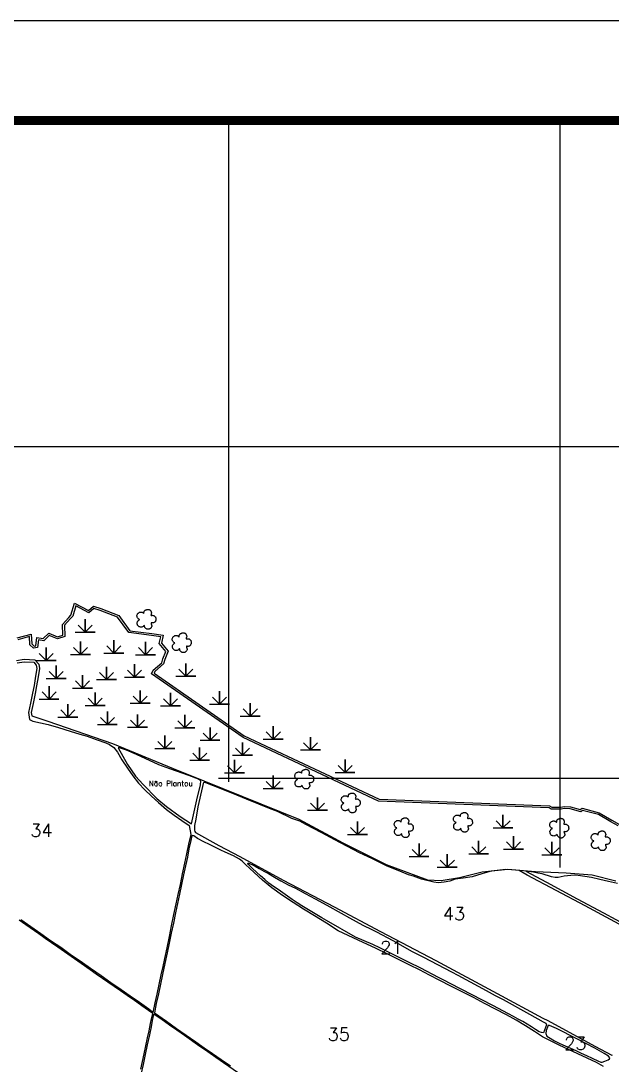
# Model space of a CAD drawing. Header units: millimetres. Extents: x 733975 to 738430, y 7821792 to 7824942.
# Drawn here: x 735187 to 736079, y 7823367 to 7824942 of the extents above; entities that cross this region are included whole.
import ezdxf
from ezdxf.enums import TextEntityAlignment as Align

# ---------------------------------------------------------------- set-up
doc = ezdxf.new("R2010")
doc.units = ezdxf.units.MM
doc.linetypes.add('CONTINUO', pattern=[0])
doc.linetypes.add('LIN0', pattern=[0])
for name, color, linetype in [('0114001021', 1, 'Continuous'), ('0114001021021', 5, 'Continuous'), ('0114001021023', 5, 'Continuous'), ('0114001021031', 5, 'Continuous'), ('0114001021032', 5, 'Continuous'), ('0114001021034', 5, 'Continuous'), ('0114001021035', 5, 'Continuous'), ('0114001021043', 5, 'Continuous'), ('0114001021044', 5, 'Continuous'), ("CURSOS_D'AGUA", 174, 'Continuous'), ('MALHA', 8, 'Continuous'), ('MARGEM', 5, 'Continuous'), ('MATO', 3, 'Continuous'), ('NÃO PLANTOU', 3, 'Continuous'), ('TEXTO', 7, 'Continuous')]:
    doc.layers.add(name, color=color, linetype=linetype)
doc.styles.add('Simplex', font='simplex.shx')

# ---------------------------------------------------------------- blocks, each defined once
blk = doc.blocks.new('Vegetação Brejo')
at = {"layer": 'MARGEM', "color": 54, "linetype": 'CONTINUO'}
for p, q in [((30072.8, 13774.9), (30060.7, 13787.2)), ((30060.7, 13787.2), (30072.8, 13774.9)), ((30072.8, 13774.9), (30072.8, 13797.3)), ((30072.8, 13797.3), (30072.8, 13774.9)), ((30072.8, 13774.9), (30085, 13787.2)), ((30085, 13787.2), (30072.8, 13774.9)), ((30055.5, 13774.9), (30072.8, 13774.9)), ((30072.8, 13774.9), (30090, 13774.9)), ((30090, 13774.9), (30072.8, 13774.9)), ((30072.8, 13774.9), (30072.8, 13774.9))]:
    blk.add_line(p, q, dxfattribs=at)

msp = doc.modelspace()

# ---------------------------------------------------------------- linework, layer by layer
at = {"layer": '0114001021', "ltscale": 80}
msp.add_lwpolyline([(735180.3, 7823977.7), (735191.7, 7823979.3), (735207.8, 7823978.7), (735213.6, 7823972.1), (735214.8, 7823965.3), (735213, 7823953), (735210.5, 7823939.3), (735208.1, 7823927.5), (735205.2, 7823912.5), (735202.2, 7823899), (735203.1, 7823893.8), (735227.4, 7823886.1), (735324.7, 7823852.2), (735416.6, 7823814.5), (735462.9, 7823796.2), (735605.9, 7823738.2), (735672.2, 7823702.7), (735737.6, 7823669.8), (735800.3, 7823647), (735820.7, 7823645.8), (735848.4, 7823650.5), (735882.8, 7823659), (735921.3, 7823662.7), (735963.3, 7823659.1), (736009.3, 7823657.2), (736048.4, 7823654.3), (736084.4, 7823645.3)], dxfattribs=at)
at = {"layer": '0114001021021', "flags": 128}
msp.add_lwpolyline([(735979.7, 7823428), (735975, 7823416.2), (735972.1, 7823416.5), (735968.4, 7823417.8), (735963.2, 7823421.3), (735957, 7823425.1), (735943.7, 7823433), (735936.9, 7823436.9), (735929.7, 7823440.8), (735922.2, 7823444.9), (735898.9, 7823457.4), (735850.7, 7823482.1), (735834.3, 7823490.3), (735825.6, 7823494.8), (735816.9, 7823499.4), (735790, 7823513.6), (735772.3, 7823522.3), (735744.5, 7823536), (735736.2, 7823540.1), (735728.1, 7823544.1), (735717.7, 7823549.2), (735704.8, 7823554.9), (735691.3, 7823560.3), (735647.8, 7823585.3), (735640.6, 7823589.5), (735618, 7823602.9), (735610.7, 7823607.4), (735603.4, 7823612.2), (735596.1, 7823617.2), (735589, 7823622.3), (735581.9, 7823627.2), (735574.9, 7823632), (735567.9, 7823636.8), (735561, 7823641.7), (735554.7, 7823647.2), (735548.4, 7823652.7), (735542.3, 7823658.3), (735536.3, 7823663.9), (735530.4, 7823669.4), (735529.3, 7823670.5), (735529.1, 7823671), (735529.2, 7823671.4), (735529.7, 7823671.7), (735530, 7823671.7), (735531.4, 7823671.2), (735535.9, 7823669.3), (735539.9, 7823667.2), (735546.2, 7823663.7), (735553.4, 7823659.9), (735560.1, 7823656.1), (735569.2, 7823650.8), (735578.9, 7823645.4), (735590.1, 7823639.4), (735600.8, 7823634), (735615.4, 7823626.2), (735630.7, 7823618.1), (735648.3, 7823608.4), (735670, 7823596.6), (735682.5, 7823589.5), (735702.4, 7823578.6), (735716.3, 7823572), (735723, 7823568.3), (735747.6, 7823555.2), (735777.2, 7823538.8), (735794, 7823530.2), (735836.2, 7823508.1), (735845.8, 7823502.8), (735876.5, 7823486.3), (735888.6, 7823479.9), (735902.4, 7823472.5), (735914.5, 7823466.2), (735954.1, 7823444.4), (735974.6, 7823432.6), (735978.6, 7823430.4), (735979.7, 7823428)], dxfattribs=at)
at = {"layer": '0114001021023', "flags": 128}
msp.add_lwpolyline([(735982, 7823427), (735979.4, 7823419.7), (735978.9, 7823415.1), (735980.2, 7823410.9), (735985.1, 7823407.9), (735991.8, 7823404.1), (735999.6, 7823400.1), (736015.8, 7823392.9), (736023.8, 7823389.3), (736031.9, 7823385.5), (736040.2, 7823381.7), (736048.7, 7823377.8), (736057.3, 7823373.8), (736061.4, 7823371.9), (736063.5, 7823371.8), (736067.7, 7823373.2), (736072.6, 7823375.5), (736074.6, 7823377.1), (736075, 7823378.6), (736073.4, 7823380.9), (736066.9, 7823385), (736052.4, 7823392.8), (736025.6, 7823406.8), (735994.8, 7823422.4), (735984.3, 7823427.3)], close=True, dxfattribs=at)
at = {"layer": '0114001021031', "flags": 128}
msp.add_lwpolyline([(735367.8, 7823361.2), (735370.3, 7823372.8), (735372.8, 7823384.5), (735375.3, 7823396.4), (735377.7, 7823408.3), (735380, 7823419.2), (735382.3, 7823430), (735383.8, 7823437.3), (735384.8, 7823441.2), (735385.7, 7823445.3), (735379.1, 7823449.9), (735369, 7823456.9), (735358.1, 7823464.6), (735347.2, 7823472.2), (735337, 7823479.3), (735318, 7823492.4), (735300.5, 7823504.7), (735291.4, 7823511), (735272.7, 7823524.1), (735262.6, 7823531.1), (735242.5, 7823545), (735223.3, 7823558.3), (735213.6, 7823565.1), (735194, 7823578.8), (735184.1, 7823585.7)], dxfattribs=at)
at = {"layer": '0114001021032', "flags": 128}
msp.add_lwpolyline([(735515.1, 7823355.2), (735492.4, 7823370.9), (735480.8, 7823379), (735468.9, 7823387.2), (735456.9, 7823395.5), (735433.5, 7823411.8), (735421.8, 7823419.9), (735410.8, 7823427.7), (735399.7, 7823435.5), (735389.1, 7823442.9), (735387.2, 7823444.3), (735387, 7823443.6), (735385, 7823434.5), (735383, 7823425.3), (735380.5, 7823413.2), (735377.4, 7823398.2), (735374.3, 7823383.2), (735371.1, 7823368.1), (735367.9, 7823353)], dxfattribs=at)
at = {"layer": '0114001021034'}
msp.add_lwpolyline([(735181, 7823973.7), (735191.9, 7823975.2), (735206, 7823974.7), (735209.8, 7823970.4), (735210.7, 7823965.3), (735209, 7823953.6), (735206.6, 7823940), (735204.1, 7823928.3), (735201.3, 7823913.3), (735198.1, 7823899.1), (735199.9, 7823888.7), (735204.6, 7823886.2), (735227.8, 7823881), (735243.6, 7823876.2), (735261.1, 7823870.7), (735275.4, 7823866.5), (735286.6, 7823863.2), (735300.3, 7823858.5), (735314.8, 7823853.5), (735320.4, 7823850.8), (735326.7, 7823846.4), (735332.5, 7823839.4), (735339.2, 7823827.7), (735347.5, 7823814.9), (735355.4, 7823803.4), (735364.3, 7823792.4), (735373.7, 7823782.2), (735383.6, 7823772.9), (735394.1, 7823763.4), (735406.5, 7823752.9), (735417.9, 7823744.2), (735429.3, 7823736.2), (735440.5, 7823728.5), (735443.1, 7823715), (735439.7, 7823700.3), (735436.5, 7823685.9), (735433.6, 7823671.7), (735430.2, 7823655.8), (735426.8, 7823639.8), (735423.7, 7823624.4), (735420.6, 7823610.4), (735417.1, 7823594.6), (735413.6, 7823577.6), (735410.3, 7823561.3), (735406.7, 7823544.4), (735403.4, 7823528.1), (735400.8, 7823515.9), (735398, 7823503.4), (735394.7, 7823489), (735391.8, 7823474.4), (735388.8, 7823461.5), (735385.6, 7823446.7), (735385.6, 7823446.7), (735379.5, 7823451.8), (735365.7, 7823461.6), (735351.7, 7823471.2), (735337.8, 7823481.1), (735322.3, 7823491.6), (735307.7, 7823502), (735291.9, 7823513), (735276.2, 7823524), (735261.3, 7823534.4), (735246.8, 7823544.5), (735231.5, 7823555), (735216.6, 7823565.4), (735201.8, 7823575.8), (735186.4, 7823586.5)], dxfattribs=at)
at = {"layer": '0114001021035'}
msp.add_lwpolyline([(736065.7, 7823365.5), (736055.3, 7823371.2), (736026.8, 7823384.3), (736012.6, 7823390.8), (735998.9, 7823397.3), (735973.6, 7823409.8), (735961.8, 7823418.3), (735948.2, 7823426.7), (735933.9, 7823435), (735919.5, 7823443), (735885.9, 7823460.5), (735869.5, 7823469.3), (735852.5, 7823477.8), (735835.5, 7823486.5), (735818.6, 7823495.1), (735803, 7823503.2), (735788.2, 7823510.9), (735773.6, 7823518.2), (735757.4, 7823526.2), (735740.1, 7823534.8), (735721.8, 7823543.7), (735703, 7823552.4), (735665.5, 7823570), (735647.6, 7823581.4), (735629.8, 7823592.6), (735613.3, 7823602.5), (735597.5, 7823612.5), (735581.4, 7823623.2), (735565.2, 7823634.9), (735551.4, 7823646.2), (735538.6, 7823657.8), (735525.7, 7823669.9), (735520.7, 7823674.7), (735516.4, 7823677.9), (735507.7, 7823682.9), (735494.8, 7823688.5), (735488.5, 7823691.5), (735471.4, 7823700), (735462.5, 7823704.1), (735453.2, 7823709.1), (735447.6, 7823713), (735445.8, 7823713.6), (735444.5, 7823713.3), (735442.9, 7823706.2), (735440.3, 7823693.7), (735437.9, 7823681.1), (735434.9, 7823667.9), (735432, 7823654.2), (735428.9, 7823639.8), (735425.9, 7823625.1), (735423, 7823610.9), (735420, 7823596.8), (735416.8, 7823581.6), (735413.6, 7823566.4), (735410.6, 7823551.4), (735407.4, 7823536.9), (735404, 7823520.5), (735400.2, 7823503.8), (735397.2, 7823489.3), (735394.3, 7823474.8), (735391, 7823460.1), (735388.1, 7823446.2), (735406.2, 7823433.6), (735421.7, 7823422.5), (735436.3, 7823412.5), (735450.5, 7823402.6), (735463.2, 7823393.7), (735475.8, 7823385), (735488.7, 7823375.9), (735502.7, 7823366.3)], dxfattribs=at)
at = {"layer": '0114001021043'}
msp.add_lwpolyline([(736108, 7823569.7), (736037.9, 7823607.4), (735950.5, 7823654), (735938.3, 7823660.8), (735926.8, 7823662), (735918.4, 7823662.1), (735896.1, 7823659.8), (735882, 7823655.8), (735867.6, 7823651.4), (735853.9, 7823649.3), (735841.7, 7823647.7), (735833.7, 7823644.9), (735825.4, 7823643.2), (735816.4, 7823642.4), (735809.6, 7823643.4), (735791.3, 7823647.6), (735778.9, 7823652.2), (735771.6, 7823654.5), (735762, 7823658.4), (735738.1, 7823667.9), (735717.1, 7823678.2), (735697.3, 7823687.5), (735660.1, 7823707.1), (735640.5, 7823717.6), (735616.5, 7823730.3), (735607.4, 7823735.1), (735595.5, 7823739.2), (735573.6, 7823749.6), (735561.6, 7823754.3), (735527.1, 7823768.2), (735506.3, 7823776.8), (735477.3, 7823788.3), (735465.9, 7823793.1), (735464.1, 7823793.6), (735463, 7823793.7), (735462.3, 7823793.2), (735461.7, 7823791.8), (735460.8, 7823787.6), (735453.9, 7823757), (735450.4, 7823738.4), (735448.5, 7823728.5), (735448.6, 7823723.5), (735448.6, 7823721.6), (735449.1, 7823719.6), (735450.2, 7823717.9), (735485.4, 7823698.7), (735517.2, 7823681.9), (735582.2, 7823646.5), (735659.1, 7823606.2), (735729.4, 7823568.8), (735812.6, 7823524.9), (735905.1, 7823475.5), (735974.1, 7823438.3), (735981.6, 7823434.5), (736052.8, 7823395.9), (736078, 7823382.5), (736079.1, 7823382.8)], dxfattribs=at)
at = {"layer": '0114001021044'}
msp.add_lwpolyline([(736086.8, 7823641.1), (736073.4, 7823644), (736060.1, 7823647.2), (736047.7, 7823650.4), (736037.7, 7823652), (736027.6, 7823653.5), (736022.4, 7823653.8), (736016.6, 7823653.5), (736006.5, 7823652.1), (735997.5, 7823650.4), (735992.6, 7823650.5), (735987.3, 7823651.3), (735972.9, 7823655.6), (735966.6, 7823657), (735960, 7823658.3), (735952.2, 7823659.4), (735948.5, 7823659.6), (735979.5, 7823643), (736026.1, 7823618.1), (736065.5, 7823596.8), (736121.7, 7823566.6)], dxfattribs=at)
at = {"layer": "CURSOS_D'AGUA", "color": 174, "linetype": 'Continuous'}
for points in [[(735181, 7824011.5), (735202.4, 7824017.4), (735203, 7824002.5), (735206.6, 7823999.1), (735209.3, 7823999.6), (735210.7, 7824011.9), (735220.3, 7824010.5), (735228.8, 7824018.5), (735241.9, 7824013.1), (735250, 7824015.8), (735249.3, 7824031.6), (735258.9, 7824042.5), (735262.3, 7824045.7), (735267.7, 7824064.1), (735288.8, 7824052.9), (735296.3, 7824059.3), (735307.3, 7824055.8), (735334.3, 7824045.1), (735351.1, 7824022.3), (735384.4, 7824018.3), (735401.3, 7824015.4), (735398.6, 7824003.7), (735409, 7823991.5), (735403.9, 7823978.9), (735402.1, 7823972.3), (735388.7, 7823961), (735387.6, 7823958.5), (735523.6, 7823864.1), (735727.1, 7823768.3), (735984.3, 7823758.2), (735987.6, 7823756.3), (736001.3, 7823756.3), (736006.2, 7823757.3), (736015.7, 7823757), (736030.6, 7823752.8), (736033.3, 7823754.8), (736059.1, 7823747.9), (736078.2, 7823736.6), (736089.9, 7823730.3)], [(736087.7, 7823728), (736076.7, 7823734), (736057.9, 7823745.1), (736034, 7823751.5), (736031.2, 7823749.5), (736015.2, 7823754), (736006.4, 7823754.3), (736001.6, 7823753.3), (735986.8, 7823753.3), (735983.5, 7823755.2), (735726.3, 7823765.3), (735522.1, 7823861.5), (735383.8, 7823957.5), (735386.2, 7823962.9), (735399.4, 7823974), (735401, 7823979.8), (735405.6, 7823990.9), (735395.3, 7824002.9), (735397.6, 7824013), (735384, 7824015.3), (735349.4, 7824019.5), (735332.4, 7824042.6), (735306.3, 7824053), (735297, 7824055.9), (735289.2, 7824049.2), (735269.5, 7824059.7), (735264.9, 7824044.1), (735261, 7824040.4), (735252.3, 7824030.5), (735253.1, 7824013.6), (735241.7, 7824009.9), (735229.5, 7824014.9), (735221.2, 7824007.3), (735213.3, 7824008.5), (735212, 7823997), (735205.6, 7823995.9), (735200, 7824001.2), (735199.5, 7824013.5), (735182.3, 7824008.7)]]:
    msp.add_lwpolyline(points, dxfattribs=at)
at = {"layer": 'MALHA', "color": 8}
for points in [[(735500, 7824791.8), (735500, 7823794.3)], [(736000, 7824791.8), (736000, 7823665.3)], [(734858.7, 7824300), (737572.6, 7824300)], [(735484.8, 7823800), (738249.7, 7823800)]]:
    msp.add_lwpolyline(points, dxfattribs=at)
at = {"layer": 'MARGEM', "color": 174, "linetype": 'LIN0', "flags": 128}
msp.add_lwpolyline([(738429.7, 7824941.8), (733974.7, 7824941.8), (733974.7, 7821791.8), (738429.7, 7821791.8)], close=True, dxfattribs=at)
at = {"layer": 'MARGEM', "color": 174, "linetype": 'LIN0', "const_width": 13.6, "flags": 128}
msp.add_lwpolyline([(738279.7, 7824791.8), (734124.7, 7824791.8), (734124.7, 7821941.8), (738279.7, 7821941.8)], close=True, dxfattribs=at)
at = {"layer": 'MATO', "color": 94, "linetype": 'CONTINUO'}
for points in [[(735372.8, 7824030.4, 0), (735372, 7824029.7, 0), (735371.2, 7824028.9, 0), (735370.2, 7824028.2, 0), (735369.1, 7824027.9, 0), (735368, 7824027.8, 0), (735367, 7824027.8, 0), (735366.1, 7824028, 0), (735365.3, 7824028.3, 0), (735364.7, 7824028.7, 0), (735364, 7824029.2, 0), (735363.5, 7824029.8, 0), (735363, 7824030.3, 0), (735362.7, 7824030.9, 0), (735362.5, 7824031.5, 0), (735362.3, 7824032.2, 0), (735362.2, 7824033.1, 0), (735362.1, 7824034, 0), (735362.1, 7824034.9, 0), (735362.4, 7824035.6, 0), (735362.7, 7824036.2, 0), (735363, 7824036.7, 0), (735363.3, 7824037.1, 0), (735363.6, 7824037.5, 0), (735364, 7824037.9, 0), (735364.7, 7824038.4, 0), (735365.4, 7824038.8, 0), (735365.8, 7824039.2, 0), (735365.6, 7824039.4, 0), (735365.2, 7824039.5, 0), (735364.6, 7824039.6, 0), (735364.3, 7824039.8, 0), (735363.9, 7824040.1, 0), (735363.5, 7824040.6, 0), (735363, 7824041.2, 0), (735362.5, 7824041.9, 0), (735362.1, 7824042.7, 0), (735361.9, 7824043.6, 0), (735361.8, 7824044.4, 0), (735361.8, 7824045.3, 0), (735362.1, 7824046.3, 0), (735362.4, 7824047.2, 0), (735362.8, 7824048, 0), (735363.1, 7824048.4, 0), (735363.5, 7824048.7, 0), (735363.9, 7824049, 0), (735364.5, 7824049.4, 0), (735365.1, 7824049.8, 0), (735365.8, 7824050.2, 0), (735366.5, 7824050.3, 0), (735367.2, 7824050.4, 0), (735367.8, 7824050.4, 0), (735368.4, 7824050.4, 0), (735368.9, 7824050.3, 0), (735369.4, 7824050.2, 0), (735369.8, 7824050.1, 0), (735370.3, 7824049.9, 0), (735370.7, 7824049.6, 0), (735371.2, 7824049.1, 0), (735371.7, 7824048.6, 0), (735372.1, 7824048.4, 0), (735372.3, 7824049, 0), (735372.4, 7824049.9, 0), (735372.5, 7824050.7, 0), (735372.6, 7824051.1, 0), (735372.7, 7824051.4, 0), (735372.8, 7824051.7, 0), (735373.1, 7824052.1, 0), (735373.5, 7824052.6, 0), (735373.9, 7824053, 0), (735374.4, 7824053.2, 0), (735374.9, 7824053.4, 0), (735375.4, 7824053.6, 0), (735375.9, 7824053.8, 0), (735376.4, 7824054, 0), (735376.9, 7824054.2, 0), (735377.5, 7824054.3, 0), (735378.1, 7824054.4, 0), (735378.6, 7824054.4, 0), (735379.2, 7824054.4, 0), (735379.7, 7824054.3, 0), (735380.2, 7824054.2, 0), (735380.7, 7824054, 0), (735381.1, 7824053.8, 0), (735381.5, 7824053.5, 0), (735381.9, 7824053.2, 0), (735382.2, 7824052.8, 0), (735382.5, 7824052.4, 0), (735382.8, 7824051.9, 0), (735383.1, 7824051.4, 0), (735383.4, 7824050.8, 0), (735383.5, 7824050.2, 0), (735383.7, 7824049.6, 0), (735383.7, 7824048.9, 0), (735383.3, 7824047.7, 0), (735383, 7824046.5, 0), (735382.9, 7824045.6, 0), (735383.5, 7824045.4, 0), (735384.3, 7824045.5, 0), (735385.2, 7824045.6, 0), (735385.9, 7824045.5, 0), (735386.5, 7824045.4, 0), (735387.2, 7824045.2, 0), (735387.8, 7824044.7, 0), (735388.4, 7824044.2, 0), (735389, 7824043.7, 0), (735389.4, 7824043.5, 0), (735389.7, 7824043.1, 0), (735390, 7824042.6, 0), (735390.2, 7824041.1, 0), (735390.3, 7824039.5, 0), (735390.3, 7824038, 0), (735390, 7824037.1, 0), (735389.6, 7824036.5, 0), (735389.1, 7824036, 0), (735388.7, 7824035.4, 0), (735388.2, 7824035, 0), (735387.6, 7824034.6, 0), (735386.9, 7824034.3, 0), (735386.1, 7824034.1, 0), (735385.3, 7824034, 0), (735384.4, 7824034.2, 0), (735383.7, 7824034.3, 0), (735383.2, 7824034.1, 0), (735383.5, 7824032.9, 0), (735383.9, 7824031.4, 0), (735384.3, 7824029.9, 0), (735384.3, 7824029.1, 0), (735384.1, 7824028.5, 0), (735383.8, 7824028.1, 0), (735383.5, 7824027.4, 0), (735383.1, 7824026.9, 0), (735382.6, 7824026.3, 0), (735382.2, 7824025.9, 0), (735381.7, 7824025.5, 0), (735381.2, 7824025.2, 0), (735380.6, 7824025, 0), (735380, 7824024.9, 0), (735379.3, 7824024.8, 0), (735378.7, 7824024.8, 0), (735378, 7824024.8, 0), (735377.4, 7824024.9, 0), (735376.9, 7824024.9, 0), (735376.4, 7824025.1, 0), (735376, 7824025.3, 0), (735375.4, 7824025.8, 0), (735374.9, 7824026.3, 0), (735374.3, 7824026.9, 0), (735373.9, 7824027.4, 0), (735373.5, 7824027.8, 0), (735373.2, 7824028.4, 0), (735373.1, 7824029.2, 0), (735373, 7824029.9, 0), (735372.9, 7824030.6, 0)], [(735426, 7823995.1, 0), (735425.2, 7823994.4, 0), (735424.4, 7823993.6, 0), (735423.5, 7823992.9, 0), (735422.4, 7823992.6, 0), (735421.3, 7823992.5, 0), (735420.2, 7823992.6, 0), (735419.4, 7823992.7, 0), (735418.6, 7823993.1, 0), (735417.9, 7823993.5, 0), (735417.3, 7823993.9, 0), (735416.7, 7823994.5, 0), (735416.3, 7823995.1, 0), (735415.9, 7823995.6, 0), (735415.7, 7823996.2, 0), (735415.6, 7823996.9, 0), (735415.4, 7823997.8, 0), (735415.4, 7823998.8, 0), (735415.4, 7823999.7, 0), (735415.6, 7824000.3, 0), (735415.9, 7824000.9, 0), (735416.3, 7824001.4, 0), (735416.5, 7824001.8, 0), (735416.8, 7824002.3, 0), (735417.2, 7824002.7, 0), (735417.9, 7824003.1, 0), (735418.6, 7824003.6, 0), (735419.1, 7824003.9, 0), (735418.9, 7824004.1, 0), (735418.4, 7824004.2, 0), (735417.9, 7824004.3, 0), (735417.5, 7824004.5, 0), (735417.1, 7824004.9, 0), (735416.7, 7824005.3, 0), (735416.2, 7824005.9, 0), (735415.7, 7824006.6, 0), (735415.3, 7824007.5, 0), (735415.1, 7824008.3, 0), (735415, 7824009.2, 0), (735415.1, 7824010.1, 0), (735415.3, 7824011, 0), (735415.7, 7824012, 0), (735416.1, 7824012.8, 0), (735416.4, 7824013.2, 0), (735416.7, 7824013.5, 0), (735417.1, 7824013.7, 0), (735417.7, 7824014.1, 0), (735418.4, 7824014.5, 0), (735419, 7824014.9, 0), (735419.7, 7824015.1, 0), (735420.4, 7824015.1, 0), (735421, 7824015.2, 0), (735421.6, 7824015.1, 0), (735422.2, 7824015.1, 0), (735422.7, 7824014.9, 0), (735423.1, 7824014.8, 0), (735423.5, 7824014.6, 0), (735423.9, 7824014.3, 0), (735424.4, 7824013.8, 0), (735424.9, 7824013.3, 0), (735425.3, 7824013.1, 0), (735425.5, 7824013.7, 0), (735425.6, 7824014.6, 0), (735425.7, 7824015.5, 0), (735425.8, 7824015.9, 0), (735425.9, 7824016.2, 0), (735426.1, 7824016.4, 0), (735426.4, 7824016.9, 0), (735426.7, 7824017.3, 0), (735427.1, 7824017.7, 0), (735427.6, 7824018, 0), (735428.1, 7824018.1, 0), (735428.7, 7824018.3, 0), (735429.2, 7824018.5, 0), (735429.7, 7824018.8, 0), (735430.2, 7824019, 0), (735430.7, 7824019.1, 0), (735431.3, 7824019.1, 0), (735431.9, 7824019.1, 0), (735432.4, 7824019.1, 0), (735433, 7824019, 0), (735433.5, 7824018.9, 0), (735433.9, 7824018.7, 0), (735434.4, 7824018.5, 0), (735434.8, 7824018.2, 0), (735435.1, 7824017.9, 0), (735435.4, 7824017.6, 0), (735435.7, 7824017.2, 0), (735436.1, 7824016.7, 0), (735436.3, 7824016.1, 0), (735436.6, 7824015.5, 0), (735436.8, 7824015, 0), (735436.9, 7824014.3, 0), (735436.9, 7824013.6, 0), (735436.6, 7824012.4, 0), (735436.3, 7824011.3, 0), (735436.2, 7824010.3, 0), (735436.8, 7824010.1, 0), (735437.6, 7824010.2, 0), (735438.5, 7824010.3, 0), (735439.2, 7824010.3, 0), (735439.8, 7824010.1, 0), (735440.4, 7824009.9, 0), (735441.1, 7824009.4, 0), (735441.7, 7824009, 0), (735442.2, 7824008.4, 0), (735442.6, 7824008.2, 0), (735443, 7824007.9, 0), (735443.2, 7824007.3, 0), (735443.4, 7824005.9, 0), (735443.5, 7824004.3, 0), (735443.5, 7824002.7, 0), (735443.2, 7824001.9, 0), (735442.8, 7824001.2, 0), (735442.4, 7824000.7, 0), (735441.9, 7824000.1, 0), (735441.5, 7823999.7, 0), (735440.9, 7823999.3, 0), (735440.1, 7823999, 0), (735439.3, 7823998.8, 0), (735438.5, 7823998.7, 0), (735437.7, 7823998.9, 0), (735437, 7823999, 0), (735436.5, 7823998.9, 0), (735436.7, 7823997.6, 0), (735437.2, 7823996.1, 0), (735437.6, 7823994.6, 0), (735437.6, 7823993.8, 0), (735437.4, 7823993.3, 0), (735437.1, 7823992.8, 0), (735436.7, 7823992.2, 0), (735436.3, 7823991.6, 0), (735435.8, 7823991.1, 0), (735435.4, 7823990.6, 0), (735435, 7823990.3, 0), (735434.5, 7823990, 0), (735433.9, 7823989.7, 0), (735433.2, 7823989.6, 0), (735432.6, 7823989.5, 0), (735431.9, 7823989.5, 0), (735431.3, 7823989.5, 0), (735430.6, 7823989.6, 0), (735430.2, 7823989.7, 0), (735429.7, 7823989.8, 0), (735429.2, 7823990, 0), (735428.7, 7823990.5, 0), (735428.1, 7823991, 0), (735427.6, 7823991.6, 0), (735427.1, 7823992.1, 0), (735426.7, 7823992.6, 0), (735426.4, 7823993.1, 0), (735426.4, 7823993.9, 0), (735426.3, 7823994.7, 0), (735426.1, 7823995.3, 0)], [(735611, 7823789.4, 0), (735610.2, 7823788.7, 0), (735609.3, 7823787.9, 0), (735608.4, 7823787.2, 0), (735607.3, 7823786.9, 0), (735606.2, 7823786.8, 0), (735605.1, 7823786.8, 0), (735604.3, 7823787, 0), (735603.5, 7823787.3, 0), (735602.8, 7823787.7, 0), (735602.2, 7823788.2, 0), (735601.6, 7823788.8, 0), (735601.2, 7823789.3, 0), (735600.9, 7823789.9, 0), (735600.6, 7823790.5, 0), (735600.5, 7823791.2, 0), (735600.4, 7823792.1, 0), (735600.3, 7823793, 0), (735600.3, 7823793.9, 0), (735600.5, 7823794.6, 0), (735600.8, 7823795.2, 0), (735601.2, 7823795.7, 0), (735601.5, 7823796.1, 0), (735601.8, 7823796.5, 0), (735602.1, 7823796.9, 0), (735602.9, 7823797.4, 0), (735603.5, 7823797.8, 0), (735604, 7823798.2, 0), (735603.8, 7823798.4, 0), (735603.4, 7823798.5, 0), (735602.8, 7823798.6, 0), (735602.4, 7823798.8, 0), (735602, 7823799.1, 0), (735601.6, 7823799.6, 0), (735601.1, 7823800.2, 0), (735600.7, 7823800.9, 0), (735600.3, 7823801.7, 0), (735600, 7823802.6, 0), (735600, 7823803.4, 0), (735600, 7823804.3, 0), (735600.3, 7823805.3, 0), (735600.6, 7823806.2, 0), (735601, 7823807, 0), (735601.3, 7823807.4, 0), (735601.7, 7823807.7, 0), (735602.1, 7823808, 0), (735602.6, 7823808.4, 0), (735603.3, 7823808.8, 0), (735604, 7823809.2, 0), (735604.6, 7823809.3, 0), (735605.3, 7823809.4, 0), (735606, 7823809.4, 0), (735606.5, 7823809.4, 0), (735607.1, 7823809.3, 0), (735607.6, 7823809.2, 0), (735608, 7823809.1, 0), (735608.4, 7823808.9, 0), (735608.8, 7823808.6, 0), (735609.3, 7823808.1, 0), (735609.8, 7823807.6, 0), (735610.2, 7823807.4, 0), (735610.4, 7823808, 0), (735610.6, 7823808.9, 0), (735610.7, 7823809.7, 0), (735610.7, 7823810.1, 0), (735610.8, 7823810.4, 0), (735611, 7823810.7, 0), (735611.3, 7823811.1, 0), (735611.6, 7823811.6, 0), (735612, 7823812, 0), (735612.5, 7823812.2, 0), (735613.1, 7823812.4, 0), (735613.6, 7823812.6, 0), (735614.1, 7823812.8, 0), (735614.6, 7823813, 0), (735615.1, 7823813.2, 0), (735615.7, 7823813.3, 0), (735616.2, 7823813.4, 0), (735616.8, 7823813.4, 0), (735617.3, 7823813.4, 0), (735617.9, 7823813.3, 0), (735618.4, 7823813.2, 0), (735618.9, 7823813, 0), (735619.3, 7823812.8, 0), (735619.7, 7823812.5, 0), (735620.1, 7823812.2, 0), (735620.4, 7823811.8, 0), (735620.7, 7823811.4, 0), (735621, 7823810.9, 0), (735621.3, 7823810.4, 0), (735621.5, 7823809.8, 0), (735621.7, 7823809.2, 0), (735621.8, 7823808.6, 0), (735621.8, 7823807.9, 0), (735621.5, 7823806.7, 0), (735621.2, 7823805.5, 0), (735621.1, 7823804.6, 0), (735621.7, 7823804.4, 0), (735622.5, 7823804.5, 0), (735623.4, 7823804.6, 0), (735624.1, 7823804.5, 0), (735624.7, 7823804.4, 0), (735625.3, 7823804.2, 0), (735626, 7823803.7, 0), (735626.6, 7823803.2, 0), (735627.1, 7823802.7, 0), (735627.6, 7823802.5, 0), (735627.9, 7823802.1, 0), (735628.1, 7823801.6, 0), (735628.4, 7823800.1, 0), (735628.4, 7823798.5, 0), (735628.4, 7823797, 0), (735628.1, 7823796.1, 0), (735627.8, 7823795.5, 0), (735627.3, 7823795, 0), (735626.9, 7823794.4, 0), (735626.4, 7823794, 0), (735625.8, 7823793.6, 0), (735625.1, 7823793.3, 0), (735624.3, 7823793.1, 0), (735623.5, 7823793, 0), (735622.6, 7823793.2, 0), (735621.9, 7823793.3, 0), (735621.4, 7823793.1, 0), (735621.7, 7823791.9, 0), (735622.1, 7823790.4, 0), (735622.5, 7823788.9, 0), (735622.5, 7823788.1, 0), (735622.3, 7823787.5, 0), (735622, 7823787.1, 0), (735621.6, 7823786.4, 0), (735621.2, 7823785.9, 0), (735620.8, 7823785.3, 0), (735620.4, 7823784.9, 0), (735619.9, 7823784.5, 0), (735619.4, 7823784.2, 0), (735618.8, 7823784, 0), (735618.2, 7823783.9, 0), (735617.5, 7823783.8, 0), (735616.8, 7823783.8, 0), (735616.2, 7823783.8, 0), (735615.6, 7823783.9, 0), (735615.1, 7823783.9, 0), (735614.6, 7823784.1, 0), (735614.1, 7823784.3, 0), (735613.6, 7823784.8, 0), (735613, 7823785.3, 0), (735612.5, 7823785.9, 0), (735612, 7823786.4, 0), (735611.7, 7823786.8, 0), (735611.4, 7823787.4, 0), (735611.3, 7823788.2, 0), (735611.2, 7823788.9, 0), (735611, 7823789.6, 0)], [(735681, 7823753.5, 0), (735680.3, 7823752.8, 0), (735679.4, 7823752.1, 0), (735678.5, 7823751.4, 0), (735677.4, 7823751.1, 0), (735676.3, 7823750.9, 0), (735675.2, 7823751, 0), (735674.4, 7823751.2, 0), (735673.6, 7823751.5, 0), (735672.9, 7823751.9, 0), (735672.3, 7823752.4, 0), (735671.7, 7823752.9, 0), (735671.3, 7823753.5, 0), (735671, 7823754.1, 0), (735670.7, 7823754.7, 0), (735670.6, 7823755.4, 0), (735670.4, 7823756.3, 0), (735670.4, 7823757.2, 0), (735670.4, 7823758.1, 0), (735670.6, 7823758.7, 0), (735670.9, 7823759.3, 0), (735671.3, 7823759.8, 0), (735671.6, 7823760.3, 0), (735671.9, 7823760.7, 0), (735672.2, 7823761.1, 0), (735672.9, 7823761.6, 0), (735673.6, 7823762, 0), (735674.1, 7823762.4, 0), (735673.9, 7823762.5, 0), (735673.5, 7823762.6, 0), (735672.9, 7823762.7, 0), (735672.5, 7823763, 0), (735672.1, 7823763.3, 0), (735671.7, 7823763.7, 0), (735671.2, 7823764.3, 0), (735670.8, 7823765.1, 0), (735670.4, 7823765.9, 0), (735670.1, 7823766.7, 0), (735670.1, 7823767.6, 0), (735670.1, 7823768.5, 0), (735670.4, 7823769.5, 0), (735670.7, 7823770.4, 0), (735671.1, 7823771.2, 0), (735671.4, 7823771.6, 0), (735671.7, 7823771.9, 0), (735672.1, 7823772.1, 0), (735672.7, 7823772.6, 0), (735673.4, 7823773, 0), (735674.1, 7823773.3, 0), (735674.7, 7823773.5, 0), (735675.4, 7823773.6, 0), (735676.1, 7823773.6, 0), (735676.6, 7823773.6, 0), (735677.2, 7823773.5, 0), (735677.7, 7823773.4, 0), (735678.1, 7823773.2, 0), (735678.5, 7823773, 0), (735678.9, 7823772.8, 0), (735679.4, 7823772.2, 0), (735679.9, 7823771.8, 0), (735680.3, 7823771.5, 0), (735680.5, 7823772.2, 0), (735680.7, 7823773, 0), (735680.7, 7823773.9, 0), (735680.8, 7823774.3, 0), (735680.9, 7823774.6, 0), (735681.1, 7823774.8, 0), (735681.4, 7823775.3, 0), (735681.7, 7823775.7, 0), (735682.1, 7823776.2, 0), (735682.6, 7823776.4, 0), (735683.1, 7823776.6, 0), (735683.7, 7823776.7, 0), (735684.2, 7823777, 0), (735684.7, 7823777.2, 0), (735685.2, 7823777.4, 0), (735685.7, 7823777.5, 0), (735686.3, 7823777.5, 0), (735686.9, 7823777.6, 0), (735687.4, 7823777.5, 0), (735688, 7823777.4, 0), (735688.5, 7823777.3, 0), (735689, 7823777.1, 0), (735689.4, 7823776.9, 0), (735689.8, 7823776.6, 0), (735690.1, 7823776.3, 0), (735690.5, 7823776, 0), (735690.8, 7823775.6, 0), (735691.1, 7823775.1, 0), (735691.4, 7823774.5, 0), (735691.6, 7823773.9, 0), (735691.8, 7823773.4, 0), (735691.9, 7823772.8, 0), (735691.9, 7823772.1, 0), (735691.6, 7823770.9, 0), (735691.3, 7823769.7, 0), (735691.2, 7823768.7, 0), (735691.8, 7823768.6, 0), (735692.6, 7823768.6, 0), (735693.5, 7823768.8, 0), (735694.2, 7823768.7, 0), (735694.8, 7823768.5, 0), (735695.4, 7823768.3, 0), (735696.1, 7823767.9, 0), (735696.7, 7823767.4, 0), (735697.2, 7823766.9, 0), (735697.7, 7823766.6, 0), (735698, 7823766.3, 0), (735698.2, 7823765.7, 0), (735698.4, 7823764.3, 0), (735698.5, 7823762.7, 0), (735698.5, 7823761.2, 0), (735698.2, 7823760.3, 0), (735697.9, 7823759.6, 0), (735697.4, 7823759.1, 0), (735697, 7823758.6, 0), (735696.5, 7823758.1, 0), (735695.9, 7823757.7, 0), (735695.2, 7823757.5, 0), (735694.4, 7823757.2, 0), (735693.6, 7823757.1, 0), (735692.7, 7823757.3, 0), (735692, 7823757.5, 0), (735691.5, 7823757.3, 0), (735691.8, 7823756, 0), (735692.2, 7823754.5, 0), (735692.6, 7823753, 0), (735692.6, 7823752.3, 0), (735692.4, 7823751.7, 0), (735692.1, 7823751.2, 0), (735691.7, 7823750.6, 0), (735691.3, 7823750, 0), (735690.9, 7823749.5, 0), (735690.4, 7823749, 0), (735690, 7823748.7, 0), (735689.5, 7823748.4, 0), (735688.9, 7823748.2, 0), (735688.2, 7823748, 0), (735687.6, 7823747.9, 0), (735686.9, 7823747.9, 0), (735686.3, 7823748, 0), (735685.7, 7823748, 0), (735685.2, 7823748.1, 0), (735684.7, 7823748.2, 0), (735684.2, 7823748.4, 0), (735683.7, 7823748.9, 0), (735683.1, 7823749.5, 0), (735682.6, 7823750.1, 0), (735682.1, 7823750.5, 0), (735681.8, 7823751, 0), (735681.5, 7823751.5, 0), (735681.4, 7823752.3, 0), (735681.3, 7823753.1, 0), (735681.1, 7823753.7, 0)], [(735761, 7823716.2, 0), (735760.2, 7823715.5, 0), (735759.4, 7823714.7, 0), (735758.4, 7823714, 0), (735757.3, 7823713.7, 0), (735756.2, 7823713.6, 0), (735755.2, 7823713.6, 0), (735754.3, 7823713.8, 0), (735753.5, 7823714.1, 0), (735752.9, 7823714.5, 0), (735752.2, 7823715, 0), (735751.7, 7823715.6, 0), (735751.2, 7823716.2, 0), (735750.9, 7823716.7, 0), (735750.7, 7823717.3, 0), (735750.5, 7823718, 0), (735750.4, 7823718.9, 0), (735750.3, 7823719.8, 0), (735750.3, 7823720.7, 0), (735750.6, 7823721.4, 0), (735750.9, 7823722, 0), (735751.2, 7823722.5, 0), (735751.5, 7823722.9, 0), (735751.8, 7823723.3, 0), (735752.2, 7823723.7, 0), (735752.9, 7823724.2, 0), (735753.6, 7823724.6, 0), (735754, 7823725, 0), (735753.8, 7823725.2, 0), (735753.4, 7823725.3, 0), (735752.9, 7823725.4, 0), (735752.5, 7823725.6, 0), (735752.1, 7823725.9, 0), (735751.7, 7823726.4, 0), (735751.2, 7823727, 0), (735750.7, 7823727.7, 0), (735750.3, 7823728.5, 0), (735750.1, 7823729.4, 0), (735750, 7823730.2, 0), (735750, 7823731.1, 0), (735750.3, 7823732.1, 0), (735750.6, 7823733, 0), (735751, 7823733.8, 0), (735751.3, 7823734.3, 0), (735751.7, 7823734.6, 0), (735752.1, 7823734.8, 0), (735752.7, 7823735.2, 0), (735753.3, 7823735.6, 0), (735754, 7823736, 0), (735754.7, 7823736.1, 0), (735755.4, 7823736.2, 0), (735756, 7823736.2, 0), (735756.6, 7823736.2, 0), (735757.1, 7823736.1, 0), (735757.6, 7823736, 0), (735758, 7823735.9, 0), (735758.5, 7823735.7, 0), (735758.9, 7823735.4, 0), (735759.4, 7823734.9, 0), (735759.9, 7823734.4, 0), (735760.3, 7823734.2, 0), (735760.5, 7823734.8, 0), (735760.6, 7823735.7, 0), (735760.7, 7823736.6, 0), (735760.8, 7823736.9, 0), (735760.9, 7823737.2, 0), (735761, 7823737.5, 0), (735761.3, 7823738, 0), (735761.7, 7823738.4, 0), (735762.1, 7823738.8, 0), (735762.6, 7823739, 0), (735763.1, 7823739.2, 0), (735763.6, 7823739.4, 0), (735764.1, 7823739.6, 0), (735764.6, 7823739.9, 0), (735765.1, 7823740.1, 0), (735765.7, 7823740.2, 0), (735766.3, 7823740.2, 0), (735766.8, 7823740.2, 0), (735767.4, 7823740.2, 0), (735767.9, 7823740.1, 0), (735768.4, 7823740, 0), (735768.9, 7823739.8, 0), (735769.3, 7823739.6, 0), (735769.7, 7823739.3, 0), (735770.1, 7823739, 0), (735770.4, 7823738.6, 0), (735770.7, 7823738.2, 0), (735771, 7823737.7, 0), (735771.3, 7823737.2, 0), (735771.6, 7823736.6, 0), (735771.8, 7823736, 0), (735771.9, 7823735.4, 0), (735771.9, 7823734.7, 0), (735771.5, 7823733.5, 0), (735771.2, 7823732.4, 0), (735771.1, 7823731.4, 0), (735771.7, 7823731.2, 0), (735772.5, 7823731.3, 0), (735773.4, 7823731.4, 0), (735774.1, 7823731.3, 0), (735774.7, 7823731.2, 0), (735775.4, 7823731, 0), (735776, 7823730.5, 0), (735776.6, 7823730, 0), (735777.2, 7823729.5, 0), (735777.6, 7823729.3, 0), (735777.9, 7823729, 0), (735778.2, 7823728.4, 0), (735778.4, 7823726.9, 0), (735778.5, 7823725.3, 0), (735778.5, 7823723.8, 0), (735778.2, 7823722.9, 0), (735777.8, 7823722.3, 0), (735777.3, 7823721.8, 0), (735776.9, 7823721.2, 0), (735776.4, 7823720.8, 0), (735775.8, 7823720.4, 0), (735775.1, 7823720.1, 0), (735774.3, 7823719.9, 0), (735773.5, 7823719.8, 0), (735772.6, 7823720, 0), (735771.9, 7823720.1, 0), (735771.4, 7823720, 0), (735771.7, 7823718.7, 0), (735772.1, 7823717.2, 0), (735772.5, 7823715.7, 0), (735772.5, 7823714.9, 0), (735772.3, 7823714.3, 0), (735772, 7823713.9, 0), (735771.7, 7823713.3, 0), (735771.3, 7823712.7, 0), (735770.8, 7823712.1, 0), (735770.4, 7823711.7, 0), (735769.9, 7823711.3, 0), (735769.5, 7823711, 0), (735768.8, 7823710.8, 0), (735768.2, 7823710.7, 0), (735767.5, 7823710.6, 0), (735766.9, 7823710.6, 0), (735766.2, 7823710.6, 0), (735765.6, 7823710.7, 0), (735765.1, 7823710.7, 0), (735764.6, 7823710.9, 0), (735764.2, 7823711.1, 0), (735763.6, 7823711.6, 0), (735763.1, 7823712.1, 0), (735762.5, 7823712.7, 0), (735762.1, 7823713.2, 0), (735761.7, 7823713.6, 0), (735761.4, 7823714.2, 0), (735761.3, 7823715, 0), (735761.2, 7823715.7, 0), (735761.1, 7823716.4, 0)], [(735850.3, 7823724.3, 0), (735849.5, 7823723.6, 0), (735848.7, 7823722.8, 0), (735847.8, 7823722.1, 0), (735846.7, 7823721.8, 0), (735845.6, 7823721.7, 0), (735844.5, 7823721.8, 0), (735843.6, 7823721.9, 0), (735842.9, 7823722.2, 0), (735842.2, 7823722.7, 0), (735841.6, 7823723.1, 0), (735841, 7823723.7, 0), (735840.5, 7823724.3, 0), (735840.2, 7823724.8, 0), (735840, 7823725.4, 0), (735839.9, 7823726.1, 0), (735839.7, 7823727, 0), (735839.7, 7823728, 0), (735839.7, 7823728.9, 0), (735839.9, 7823729.5, 0), (735840.2, 7823730.1, 0), (735840.6, 7823730.6, 0), (735840.8, 7823731, 0), (735841.1, 7823731.5, 0), (735841.5, 7823731.9, 0), (735842.2, 7823732.3, 0), (735842.9, 7823732.8, 0), (735843.4, 7823733.1, 0), (735843.2, 7823733.3, 0), (735842.7, 7823733.4, 0), (735842.2, 7823733.5, 0), (735841.8, 7823733.7, 0), (735841.4, 7823734, 0), (735841, 7823734.5, 0), (735840.5, 7823735.1, 0), (735840, 7823735.8, 0), (735839.6, 7823736.7, 0), (735839.4, 7823737.5, 0), (735839.3, 7823738.4, 0), (735839.4, 7823739.2, 0), (735839.6, 7823740.2, 0), (735840, 7823741.1, 0), (735840.4, 7823741.9, 0), (735840.7, 7823742.4, 0), (735841, 7823742.7, 0), (735841.4, 7823742.9, 0), (735842, 7823743.3, 0), (735842.6, 7823743.7, 0), (735843.3, 7823744.1, 0), (735844, 7823744.3, 0), (735844.7, 7823744.3, 0), (735845.3, 7823744.4, 0), (735845.9, 7823744.3, 0), (735846.4, 7823744.2, 0), (735846.9, 7823744.1, 0), (735847.4, 7823744, 0), (735847.8, 7823743.8, 0), (735848.2, 7823743.5, 0), (735848.7, 7823743, 0), (735849.2, 7823742.5, 0), (735849.6, 7823742.3, 0), (735849.8, 7823742.9, 0), (735849.9, 7823743.8, 0), (735850, 7823744.7, 0), (735850.1, 7823745.1, 0), (735850.2, 7823745.3, 0), (735850.4, 7823745.6, 0), (735850.7, 7823746.1, 0), (735851, 7823746.5, 0), (735851.4, 7823746.9, 0), (735851.9, 7823747.2, 0), (735852.4, 7823747.3, 0), (735853, 7823747.5, 0), (735853.5, 7823747.7, 0), (735854, 7823748, 0), (735854.5, 7823748.2, 0), (735855, 7823748.3, 0), (735855.6, 7823748.3, 0), (735856.2, 7823748.3, 0), (735856.7, 7823748.3, 0), (735857.3, 7823748.2, 0), (735857.8, 7823748.1, 0), (735858.2, 7823747.9, 0), (735858.7, 7823747.7, 0), (735859.1, 7823747.4, 0), (735859.4, 7823747.1, 0), (735859.7, 7823746.8, 0), (735860, 7823746.4, 0), (735860.4, 7823745.8, 0), (735860.6, 7823745.3, 0), (735860.9, 7823744.7, 0), (735861.1, 7823744.1, 0), (735861.2, 7823743.5, 0), (735861.2, 7823742.8, 0), (735860.9, 7823741.6, 0), (735860.6, 7823740.5, 0), (735860.4, 7823739.5, 0), (735861.1, 7823739.3, 0), (735861.9, 7823739.4, 0), (735862.8, 7823739.5, 0), (735863.4, 7823739.5, 0), (735864.1, 7823739.3, 0), (735864.7, 7823739.1, 0), (735865.3, 7823738.6, 0), (735866, 7823738.1, 0), (735866.5, 7823737.6, 0), (735866.9, 7823737.4, 0), (735867.3, 7823737.1, 0), (735867.5, 7823736.5, 0), (735867.7, 7823735.1, 0), (735867.8, 7823733.5, 0), (735867.8, 7823731.9, 0), (735867.5, 7823731, 0), (735867.1, 7823730.4, 0), (735866.7, 7823729.9, 0), (735866.2, 7823729.3, 0), (735865.7, 7823728.9, 0), (735865.2, 7823728.5, 0), (735864.4, 7823728.2, 0), (735863.6, 7823728, 0), (735862.8, 7823727.9, 0), (735862, 7823728.1, 0), (735861.3, 7823728.2, 0), (735860.8, 7823728.1, 0), (735861, 7823726.8, 0), (735861.5, 7823725.3, 0), (735861.9, 7823723.8, 0), (735861.8, 7823723, 0), (735861.7, 7823722.5, 0), (735861.4, 7823722, 0), (735861, 7823721.4, 0), (735860.6, 7823720.8, 0), (735860.1, 7823720.2, 0), (735859.7, 7823719.8, 0), (735859.3, 7823719.5, 0), (735858.8, 7823719.2, 0), (735858.2, 7823718.9, 0), (735857.5, 7823718.8, 0), (735856.9, 7823718.7, 0), (735856.2, 7823718.7, 0), (735855.5, 7823718.7, 0), (735854.9, 7823718.8, 0), (735854.4, 7823718.9, 0), (735854, 7823719, 0), (735853.5, 7823719.2, 0), (735852.9, 7823719.7, 0), (735852.4, 7823720.2, 0), (735851.9, 7823720.8, 0), (735851.4, 7823721.3, 0), (735851, 7823721.8, 0), (735850.7, 7823722.3, 0), (735850.7, 7823723.1, 0), (735850.6, 7823723.9, 0), (735850.4, 7823724.5, 0)], [(735995.6, 7823715.4, 0), (735994.8, 7823714.7, 0), (735993.9, 7823714, 0), (735993, 7823713.3, 0), (735991.9, 7823713, 0), (735990.8, 7823712.8, 0), (735989.8, 7823712.9, 0), (735988.9, 7823713.1, 0), (735988.1, 7823713.4, 0), (735987.4, 7823713.8, 0), (735986.8, 7823714.3, 0), (735986.2, 7823714.8, 0), (735985.8, 7823715.4, 0), (735985.5, 7823716, 0), (735985.3, 7823716.6, 0), (735985.1, 7823717.3, 0), (735985, 7823718.2, 0), (735984.9, 7823719.1, 0), (735984.9, 7823720, 0), (735985.2, 7823720.7, 0), (735985.5, 7823721.2, 0), (735985.8, 7823721.7, 0), (735986.1, 7823722.2, 0), (735986.4, 7823722.6, 0), (735986.8, 7823723, 0), (735987.5, 7823723.5, 0), (735988.1, 7823723.9, 0), (735988.6, 7823724.3, 0), (735988.4, 7823724.4, 0), (735988, 7823724.5, 0), (735987.4, 7823724.6, 0), (735987, 7823724.9, 0), (735986.7, 7823725.2, 0), (735986.3, 7823725.6, 0), (735985.8, 7823726.2, 0), (735985.3, 7823727, 0), (735984.9, 7823727.8, 0), (735984.7, 7823728.6, 0), (735984.6, 7823729.5, 0), (735984.6, 7823730.4, 0), (735984.9, 7823731.4, 0), (735985.2, 7823732.3, 0), (735985.6, 7823733.1, 0), (735985.9, 7823733.5, 0), (735986.3, 7823733.8, 0), (735986.7, 7823734.1, 0), (735987.2, 7823734.5, 0), (735987.9, 7823734.9, 0), (735988.6, 7823735.2, 0), (735989.3, 7823735.4, 0), (735989.9, 7823735.5, 0), (735990.6, 7823735.5, 0), (735991.2, 7823735.5, 0), (735991.7, 7823735.4, 0), (735992.2, 7823735.3, 0), (735992.6, 7823735.1, 0), (735993, 7823734.9, 0), (735993.5, 7823734.7, 0), (735994, 7823734.1, 0), (735994.4, 7823733.7, 0), (735994.8, 7823733.4, 0), (735995.1, 7823734.1, 0), (735995.2, 7823734.9, 0), (735995.3, 7823735.8, 0), (735995.4, 7823736.2, 0), (735995.5, 7823736.5, 0), (735995.6, 7823736.8, 0), (735995.9, 7823737.2, 0), (735996.2, 7823737.7, 0), (735996.7, 7823738.1, 0), (735997.1, 7823738.3, 0), (735997.7, 7823738.5, 0), (735998.2, 7823738.6, 0), (735998.7, 7823738.9, 0), (735999.2, 7823739.1, 0), (735999.7, 7823739.3, 0), (736000.3, 7823739.4, 0), (736000.8, 7823739.5, 0), (736001.4, 7823739.5, 0), (736002, 7823739.4, 0), (736002.5, 7823739.4, 0), (736003, 7823739.2, 0), (736003.5, 7823739, 0), (736003.9, 7823738.8, 0), (736004.3, 7823738.5, 0), (736004.7, 7823738.2, 0), (736005, 7823737.9, 0), (736005.3, 7823737.5, 0), (736005.6, 7823737, 0), (736005.9, 7823736.4, 0), (736006.1, 7823735.8, 0), (736006.3, 7823735.3, 0), (736006.4, 7823734.7, 0), (736006.5, 7823734, 0), (736006.1, 7823732.8, 0), (736005.8, 7823731.6, 0), (736005.7, 7823730.6, 0), (736006.3, 7823730.5, 0), (736007.1, 7823730.5, 0), (736008, 7823730.7, 0), (736008.7, 7823730.6, 0), (736009.3, 7823730.5, 0), (736009.9, 7823730.2, 0), (736010.6, 7823729.8, 0), (736011.2, 7823729.3, 0), (736011.8, 7823728.8, 0), (736012.2, 7823728.5, 0), (736012.5, 7823728.2, 0), (736012.8, 7823727.6, 0), (736013, 7823726.2, 0), (736013.1, 7823724.6, 0), (736013, 7823723.1, 0), (736012.8, 7823722.2, 0), (736012.4, 7823721.5, 0), (736011.9, 7823721, 0), (736011.5, 7823720.5, 0), (736011, 7823720, 0), (736010.4, 7823719.7, 0), (736009.7, 7823719.4, 0), (736008.9, 7823719.1, 0), (736008.1, 7823719, 0), (736007.2, 7823719.3, 0), (736006.5, 7823719.4, 0), (736006, 7823719.2, 0), (736006.3, 7823717.9, 0), (736006.7, 7823716.4, 0), (736007.1, 7823714.9, 0), (736007.1, 7823714.2, 0), (736006.9, 7823713.6, 0), (736006.6, 7823713.1, 0), (736006.3, 7823712.5, 0), (736005.8, 7823711.9, 0), (736005.4, 7823711.4, 0), (736005, 7823711, 0), (736004.5, 7823710.6, 0), (736004, 7823710.3, 0), (736003.4, 7823710.1, 0), (736002.8, 7823709.9, 0), (736002.1, 7823709.8, 0), (736001.4, 7823709.8, 0), (736000.8, 7823709.9, 0), (736000.2, 7823709.9, 0), (735999.7, 7823710, 0), (735999.2, 7823710.1, 0), (735998.8, 7823710.4, 0), (735998.2, 7823710.8, 0), (735997.6, 7823711.4, 0), (735997.1, 7823712, 0), (735996.7, 7823712.4, 0), (735996.3, 7823712.9, 0), (735996, 7823713.4, 0), (735995.9, 7823714.2, 0), (735995.8, 7823715, 0), (735995.6, 7823715.6, 0)], [(736058.1, 7823696.4, 0), (736057.3, 7823695.7, 0), (736056.4, 7823695, 0), (736055.5, 7823694.3, 0), (736054.4, 7823694, 0), (736053.3, 7823693.8, 0), (736052.3, 7823693.9, 0), (736051.4, 7823694.1, 0), (736050.6, 7823694.4, 0), (736049.9, 7823694.8, 0), (736049.3, 7823695.3, 0), (736048.8, 7823695.8, 0), (736048.3, 7823696.4, 0), (736048, 7823697, 0), (736047.8, 7823697.6, 0), (736047.6, 7823698.2, 0), (736047.5, 7823699.2, 0), (736047.4, 7823700.1, 0), (736047.4, 7823701, 0), (736047.7, 7823701.6, 0), (736048, 7823702.2, 0), (736048.3, 7823702.7, 0), (736048.6, 7823703.2, 0), (736048.9, 7823703.6, 0), (736049.3, 7823704, 0), (736050, 7823704.4, 0), (736050.6, 7823704.9, 0), (736051.1, 7823705.3, 0), (736050.9, 7823705.4, 0), (736050.5, 7823705.5, 0), (736049.9, 7823705.6, 0), (736049.6, 7823705.9, 0), (736049.2, 7823706.2, 0), (736048.8, 7823706.6, 0), (736048.3, 7823707.2, 0), (736047.8, 7823708, 0), (736047.4, 7823708.8, 0), (736047.2, 7823709.6, 0), (736047.1, 7823710.5, 0), (736047.1, 7823711.4, 0), (736047.4, 7823712.4, 0), (736047.7, 7823713.3, 0), (736048.1, 7823714.1, 0), (736048.4, 7823714.5, 0), (736048.8, 7823714.8, 0), (736049.2, 7823715, 0), (736049.8, 7823715.5, 0), (736050.4, 7823715.9, 0), (736051.1, 7823716.2, 0), (736051.8, 7823716.4, 0), (736052.4, 7823716.5, 0), (736053.1, 7823716.5, 0), (736053.7, 7823716.5, 0), (736054.2, 7823716.4, 0), (736054.7, 7823716.2, 0), (736055.1, 7823716.1, 0), (736055.5, 7823715.9, 0), (736056, 7823715.7, 0), (736056.5, 7823715.1, 0), (736056.9, 7823714.6, 0), (736057.4, 7823714.4, 0), (736057.6, 7823715.1, 0), (736057.7, 7823715.9, 0), (736057.8, 7823716.8, 0), (736057.9, 7823717.2, 0), (736058, 7823717.5, 0), (736058.1, 7823717.7, 0), (736058.4, 7823718.2, 0), (736058.8, 7823718.6, 0), (736059.2, 7823719.1, 0), (736059.6, 7823719.3, 0), (736060.2, 7823719.5, 0), (736060.7, 7823719.6, 0), (736061.2, 7823719.9, 0), (736061.7, 7823720.1, 0), (736062.2, 7823720.3, 0), (736062.8, 7823720.4, 0), (736063.3, 7823720.4, 0), (736063.9, 7823720.4, 0), (736064.5, 7823720.4, 0), (736065, 7823720.3, 0), (736065.5, 7823720.2, 0), (736066, 7823720, 0), (736066.4, 7823719.8, 0), (736066.8, 7823719.5, 0), (736067.2, 7823719.2, 0), (736067.5, 7823718.9, 0), (736067.8, 7823718.5, 0), (736068.1, 7823718, 0), (736068.4, 7823717.4, 0), (736068.6, 7823716.8, 0), (736068.8, 7823716.3, 0), (736069, 7823715.7, 0), (736069, 7823714.9, 0), (736068.6, 7823713.8, 0), (736068.3, 7823712.6, 0), (736068.2, 7823711.6, 0), (736068.8, 7823711.5, 0), (736069.6, 7823711.5, 0), (736070.5, 7823711.7, 0), (736071.2, 7823711.6, 0), (736071.8, 7823711.4, 0), (736072.4, 7823711.2, 0), (736073.1, 7823710.8, 0), (736073.7, 7823710.3, 0), (736074.3, 7823709.8, 0), (736074.7, 7823709.5, 0), (736075, 7823709.2, 0), (736075.3, 7823708.6, 0), (736075.5, 7823707.2, 0), (736075.6, 7823705.6, 0), (736075.5, 7823704, 0), (736075.3, 7823703.2, 0), (736074.9, 7823702.5, 0), (736074.4, 7823702, 0), (736074, 7823701.5, 0), (736073.5, 7823701, 0), (736072.9, 7823700.6, 0), (736072.2, 7823700.3, 0), (736071.4, 7823700.1, 0), (736070.6, 7823700, 0), (736069.7, 7823700.2, 0), (736069, 7823700.4, 0), (736068.5, 7823700.2, 0), (736068.8, 7823698.9, 0), (736069.2, 7823697.4, 0), (736069.6, 7823695.9, 0), (736069.6, 7823695.2, 0), (736069.4, 7823694.6, 0), (736069.1, 7823694.1, 0), (736068.8, 7823693.5, 0), (736068.3, 7823692.9, 0), (736067.9, 7823692.4, 0), (736067.5, 7823691.9, 0), (736067, 7823691.6, 0), (736066.5, 7823691.3, 0), (736065.9, 7823691.1, 0), (736065.3, 7823690.9, 0), (736064.6, 7823690.8, 0), (736063.9, 7823690.8, 0), (736063.3, 7823690.8, 0), (736062.7, 7823690.9, 0), (736062.2, 7823691, 0), (736061.7, 7823691.1, 0), (736061.3, 7823691.3, 0), (736060.7, 7823691.8, 0), (736060.1, 7823692.4, 0), (736059.6, 7823693, 0), (736059.2, 7823693.4, 0), (736058.8, 7823693.9, 0), (736058.5, 7823694.4, 0), (736058.4, 7823695.2, 0), (736058.3, 7823696, 0), (736058.2, 7823696.6, 0)]]:
    msp.add_polyline3d(points, dxfattribs=at)
at = {"layer": 'NÃO PLANTOU'}
msp.add_lwpolyline([(735333.6, 7823845.8), (735347.6, 7823820.7), (735359.7, 7823803.1), (735371, 7823790.4), (735391.8, 7823769.6), (735406.6, 7823757.3), (735427.1, 7823742), (735444.3, 7823731.3), (735452.3, 7823767.6), (735457.8, 7823790.1), (735458.3, 7823796.1), (735454.7, 7823798.4), (735440.1, 7823804.1), (735411.5, 7823814.1), (735394.9, 7823820.3), (735361.1, 7823835.7), (735345.8, 7823842.4), (735335.7, 7823845.6)], close=True, dxfattribs=at)

# ---------------------------------------------------------------- block references
at = {"layer": 'NÃO PLANTOU', "xscale": 0.8703751379462578, "yscale": 0.8703751379462578, "zscale": 0.8703751379462578}
for p in [(709109, 7812030.8), (709102.1, 7811997.1), (709152.3, 7811999.4), (709200.2, 7811996.8), (709050.1, 7811988.1), (709183.5, 7811962.9), (709260.9, 7811964.3), (709065.3, 7811960.9), (709141.2, 7811959.3, 46.7), (709105, 7811946.6), (709054.6, 7811930), (709124.3, 7811920.5), (709192.2, 7811923.6), (709237.7, 7811919.7), (709311.9, 7811922.2), (709082.8, 7811902.8), (709358.2, 7811904.3), (709142.6, 7811891.7), (709187.9, 7811887.4), (709259.3, 7811886.6), (709392.9, 7811869.7), (709229.2, 7811855.3), (709297.4, 7811867.8), (709449.1, 7811853.2), (709281.8, 7811837.6), (709346.4, 7811845.2), (709334.3, 7811818.7), (709501.1, 7811819.2), (709392.8, 7811795.2), (709459.7, 7811762.3), (709739.4, 7811735.8), (709519.8, 7811725.7), (709702.7, 7811696.5), (709755.2, 7811703.8), (709813.3, 7811695.1), (709612.7, 7811692.7), (709655.4, 7811676.5)]:
    msp.add_blockref('Vegetação Brejo', p, dxfattribs=at)

# ---------------------------------------------------------------- texts
at = {"layer": 'TEXTO', "linetype": 'ByBlock', "style": 'Simplex'}
for s, height, p in [('Não Plantou', 8, (735412.9, 7823792.1)), ('35', 19.5, (735666.3, 7823414))]:
    msp.add_text(s, height=height, dxfattribs=at).set_placement(p, align=Align.MIDDLE_CENTER)
for s, p in [('34', (735217.7, 7823711.6)), ('43', (735840.2, 7823585.8)), ('21', (735745.6, 7823535)), ('23', (736023.2, 7823390.4))]:
    msp.add_text(s, height=19.5, dxfattribs=at).set_placement(p, align=Align.CENTER)

doc.saveas('drawing.dxf')
